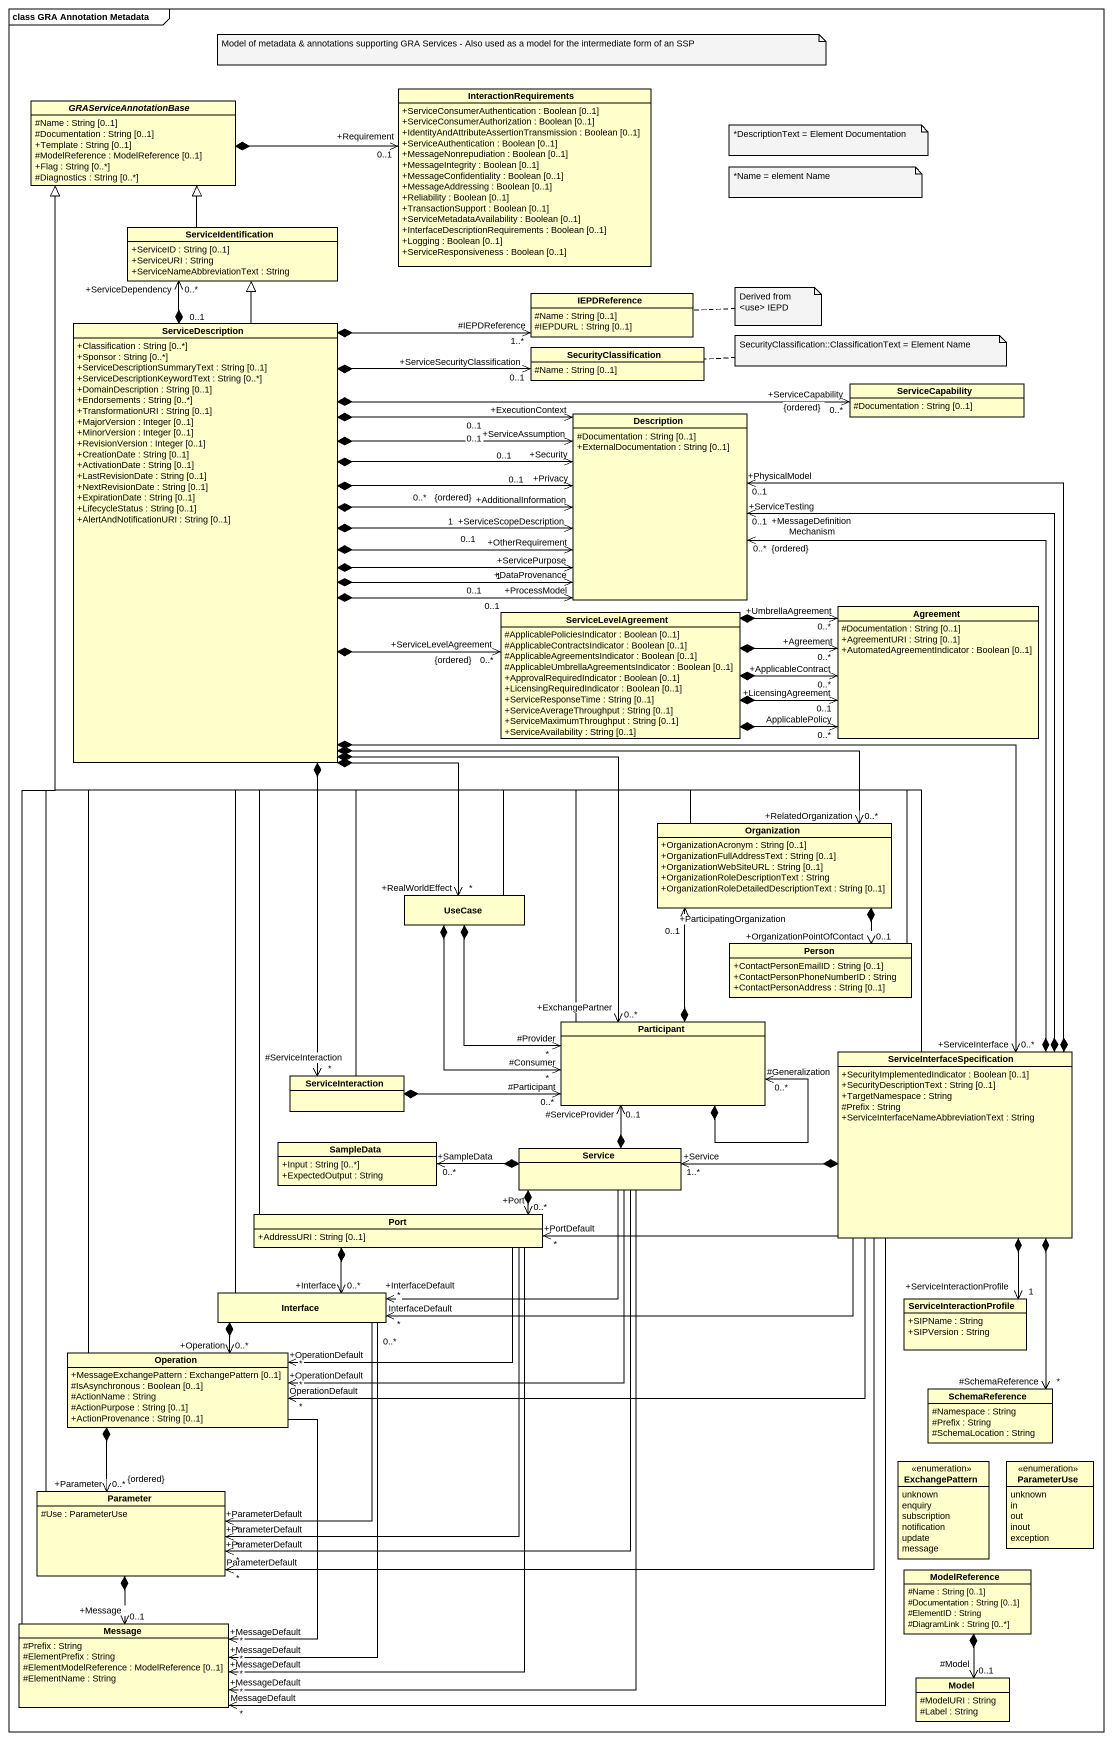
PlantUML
@startuml
mainframe class GRA Annotation Metadata
hide circle
hide empty members
skinparam classAttributeIconSize 0
class InteractionRequirements {
  +ServiceConsumerAuthentication : Boolean [0..1]
  +ServiceConsumerAuthorization : Boolean [0..1]
  +IdentityAndAttributeAssertionTransmission : Boolean [0..1]
  +ServiceAuthentication : Boolean [0..1]
  +MessageNonrepudiation : Boolean [0..1]
  +MessageIntegrity : Boolean [0..1]
  +MessageConfidentiality : Boolean [0..1]
  +MessageAddressing : Boolean [0..1]
  +Reliability : Boolean [0..1]
  +TransactionSupport : Boolean [0..1]
  +ServiceMetadataAvailability : Boolean [0..1]
  +InterfaceDescriptionRequirements : Boolean [0..1]
  +Logging : Boolean [0..1]
  +ServiceResponsiveness : Boolean [0..1]
}
abstract class GRAServiceAnnotationBase {
  #Name : String [0..1]
  #Documentation : String [0..1]
  +Template : String [0..1]
  #ModelReference : ModelReference [0..1]
  +Flag : String [0..*]
  #Diagnostics : String [0..*]
}
class ServiceIdentification {
  +ServiceID : String [0..1]
  +ServiceURI : String
  +ServiceNameAbbreviationText : String
}
class ServiceDescription {
  +Classification : String [0..*]
  +Sponsor : String [0..*]
  +ServiceDescriptionSummaryText : String [0..1]
  +ServiceDescriptionKeywordText : String [0..*]
  +DomainDescription : String [0..1]
  +Endorsements : String [0..*]
  +TransformationURI : String [0..1]
  +MajorVersion : Integer [0..1]
  +MinorVersion : Integer [0..1]
  +RevisionVersion : Integer [0..1]
  +CreationDate : String [0..1]
  +ActivationDate : String [0..1]
  +LastRevisionDate : String [0..1]
  +NextRevisionDate : String [0..1]
  +ExpirationDate : String [0..1]
  +LifecycleStatus : String [0..1]
  +AlertAndNotificationURI : String [0..1]
}
class IEPDReference {
  #Name : String [0..1]
  #IEPDURL : String [0..1]
}
class SecurityClassification {
  #Name : String [0..1]
}
class ServiceCapability {
  #Documentation : String [0..1]
}
class Description {
  #Documentation : String [0..1]
  +ExternalDocumentation : String [0..1]
}
class ServiceLevelAgreement {
  #ApplicablePoliciesIndicator : Boolean [0..1]
  #ApplicableContractsIndicator : Boolean [0..1]
  #ApplicableAgreementsIndicator : Boolean [0..1]
  #ApplicableUmbrellaAgreementsIndicator : Boolean [0..1]
  +ApprovalRequiredIndicator : Boolean [0..1]
  +LicensingRequiredIndicator : Boolean [0..1]
  +ServiceResponseTime : String [0..1]
  +ServiceAverageThroughput : String [0..1]
  +ServiceMaximumThroughput : String [0..1]
  +ServiceAvailability : String [0..1]
}
class Agreement {
  #Documentation : String [0..1]
  +AgreementURI : String [0..1]
  +AutomatedAgreementIndicator : Boolean [0..1]
}
class Organization {
  +OrganizationAcronym : String [0..1]
  +OrganizationFullAddressText : String [0..1]
  +OrganizationWebSiteURL : String [0..1]
  +OrganizationRoleDescriptionText : String
  +OrganizationRoleDetailedDescriptionText : String [0..1]
}
class "UseCase" as UseCase_
class "Person" as Person_ {
  +ContactPersonEmailID : String [0..1]
  +ContactPersonPhoneNumberID : String
  +ContactPersonAddress : String [0..1]
}
class "Participant" as Participant_
class "ServiceInterfaceSpecification" as ServiceInterfaceSpecificatio {
  +SecurityImplementedIndicator : Boolean [0..1]
  +SecurityDescriptionText : String [0..1]
  +TargetNamespace : String
  #Prefix : String
  +ServiceInterfaceNameAbbreviationText : String
}
class ServiceInteraction
class SampleData {
  +Input : String [0..*]
  +ExpectedOutput : String
}
class Service
class "Port" as Port_ {
  +AddressURI : String [0..1]
}
class "Interface" as Interface_
class ServiceInteractionProfile {
  +SIPName : String
  +SIPVersion : String
}
class Operation {
  +MessageExchangePattern : ExchangePattern [0..1]
  #IsAsynchronous : Boolean [0..1]
  #ActionName : String
  #ActionPurpose : String [0..1]
  +ActionProvenance : String [0..1]
}
class SchemaReference {
  #Namespace : String
  #Prefix : String
  #SchemaLocation : String
}
enum ExchangePattern {
  unknown
  enquiry
  subscription
  notification
  update
  message
}
enum ParameterUse {
  unknown
  in
  out
  inout
  exception
}
class Parameter {
  #Use : ParameterUse
}
class ModelReference {
  #Name : String [0..1]
  #Documentation : String [0..1]
  #ElementID : String
  #DiagramLink : String [0..*]
}
class Message {
  #Prefix : String
  #ElementPrefix : String
  #ElementModelReference : ModelReference [0..1]
  #ElementName : String
}
class Model {
  #ModelURI : String
  #Label : String
}
InteractionRequirements "+Requirement\n0..1" <-left-* GRAServiceAnnotationBase
ServiceIdentification -up-|> GRAServiceAnnotationBase
ServiceDescription "0..1" *-up-> "+ServiceDependency\n0..*" ServiceIdentification
ServiceDescription -up-|> ServiceIdentification
ServiceDescription *-right-> "#IEPDReference\n1..*" IEPDReference
ServiceDescription *-right-> "+ServiceCapability\n0..*\n{ordered}" ServiceCapability
ServiceDescription *-right-> "0..1\n+OtherRequirement" Description
ServiceDescription *-right-> "+DataProvenance\n0..1" Description
ServiceDescription *-right-> "+ProcessModel\n0..1" Description
ServiceDescription *-right-> "+ServiceLevelAgreement\n0..*\n{ordered}" ServiceLevelAgreement
ServiceDescription *-right-> "+RelatedOrganization\n0..*" Organization
ServiceDescription *--> "+RealWorldEffect\n*" UseCase_
ServiceDescription *--> "+ExchangePartner\n0..*" Participant_
ServiceDescription *--> "+ServiceInterface\n0..*" ServiceInterfaceSpecificatio
ServiceDescription *--> "#ServiceInteraction\n*" ServiceInteraction
SecurityClassification "+ServiceSecurityClassification\n0..1" <-left-* ServiceDescription
Description "+ExecutionContext\n0..1" <-left-* ServiceDescription
Description "+Security\n0..1" <-left-* ServiceDescription
Description "+Privacy\n0..1" <-left-* ServiceDescription
Description "+ServiceAssumption\n0..1" <-left-* ServiceDescription
Description "+AdditionalInformation\n0..*\n{ordered}" <-left-* ServiceDescription
Description "+ServiceScopeDescription\n1" <-left-* ServiceDescription
Description "+ServicePurpose\n1" <-left-* ServiceDescription
Description "+ServiceTesting\n0..1" <--* ServiceInterfaceSpecificatio
Description "+MessageDefinitionMechanism\n0..*\n{ordered}" <--* ServiceInterfaceSpecificatio
ServiceLevelAgreement *-right-> "+Agreement\n0..*" Agreement
ServiceLevelAgreement *-right-> "+LicensingAgreement\n0..1" Agreement
ServiceLevelAgreement *-right-> "+UmbrellaAgreement\n0..*" Agreement
ServiceLevelAgreement *-right-> "+ApplicableContract\n0..*" Agreement
Agreement "ApplicablePolicy\n0..*" <-left-* ServiceLevelAgreement
Organization -up-|> GRAServiceAnnotationBase
Organization *--> "+OrganizationPointOfContact\n0..1" Person_
UseCase_ -up-|> GRAServiceAnnotationBase
UseCase_ *--> "#Consumer\n*" Participant_
Person_ -up-|> GRAServiceAnnotationBase
Participant_ -up-|> GRAServiceAnnotationBase
Participant_ *-up-> "+ParticipatingOrganization\n0..1" Organization
Participant_ "#Provider\n*" <-up-* UseCase_
Participant_ *--> "#Generalization\n0..*" Participant_
Participant_ "#ServiceProvider\n0..1" <--* Service
ServiceInterfaceSpecificatio -up-|> GRAServiceAnnotationBase
ServiceInterfaceSpecificatio *-up-> "+PhysicalModel\n0..1" Description
ServiceInterfaceSpecificatio *--> "+ServiceInteractionProfile\n1" ServiceInteractionProfile
ServiceInterfaceSpecificatio *--> "#SchemaReference\n*" SchemaReference
ServiceInterfaceSpecificatio -left-> "ParameterDefault\n*" Parameter
ServiceInteraction -up-|> GRAServiceAnnotationBase
ServiceInteraction *-right-> "#Participant\n0..*" Participant_
Service "+Service\n1..*" <-right-* ServiceInterfaceSpecificatio
Service *-left-> "0..*\n+SampleData" SampleData
Service --> "+ParameterDefault\n*" Parameter
Port_ -up-|> GRAServiceAnnotationBase
Port_ "+PortDefault\n*" <-right- ServiceInterfaceSpecificatio
Port_ "+Port\n0..*" <-right-* Service
Port_ --> "+ParameterDefault\n*" Parameter
Interface_ -up-|> GRAServiceAnnotationBase
Interface_ "InterfaceDefault\n*" <-right- ServiceInterfaceSpecificatio
Interface_ "+InterfaceDefault\n*" <-right- Service
Interface_ "+Interface\n0..*" <-up-* Port_
Interface_ --> "+ParameterDefault\n*" Parameter
Operation -up-|> GRAServiceAnnotationBase
Operation "OperationDefault\n*" <-right- ServiceInterfaceSpecificatio
Operation "+OperationDefault\n*" <-right- Service
Operation "+OperationDefault\n*" <-up- Port_
Operation "+Operation\n0..*" <-up-* Interface_
Operation --> "+MessageDefault\n*" Message
Parameter -up-|> GRAServiceAnnotationBase
Parameter "+Parameter\n0..*\n{ordered}" <-up-* Operation
Parameter *--> "+Message\n0..1" Message
ModelReference *--> "#Model\n0..1" Model
Message -up-|> GRAServiceAnnotationBase
Message "MessageDefault\n*" <-up- ServiceInterfaceSpecificatio
Message "+MessageDefault\n*" <-up- Service
Message "+MessageDefault\n*" <-up- Port_
Message "+MessageDefault\n*" <-up- "0..*" Interface_
note as N1
  Model of metadata & annotations supporting GRA Services - Also used as a model for the intermediate form of an SSP
end note
note as N2
  *DescriptionText = Element Documentation
end note
note as N3
  *Name = element Name
end note
note right of IEPDReference : Derived from <use> IEPD
note right of SecurityClassification : SecurityClassification::ClassificationText = Element Name
@enduml
